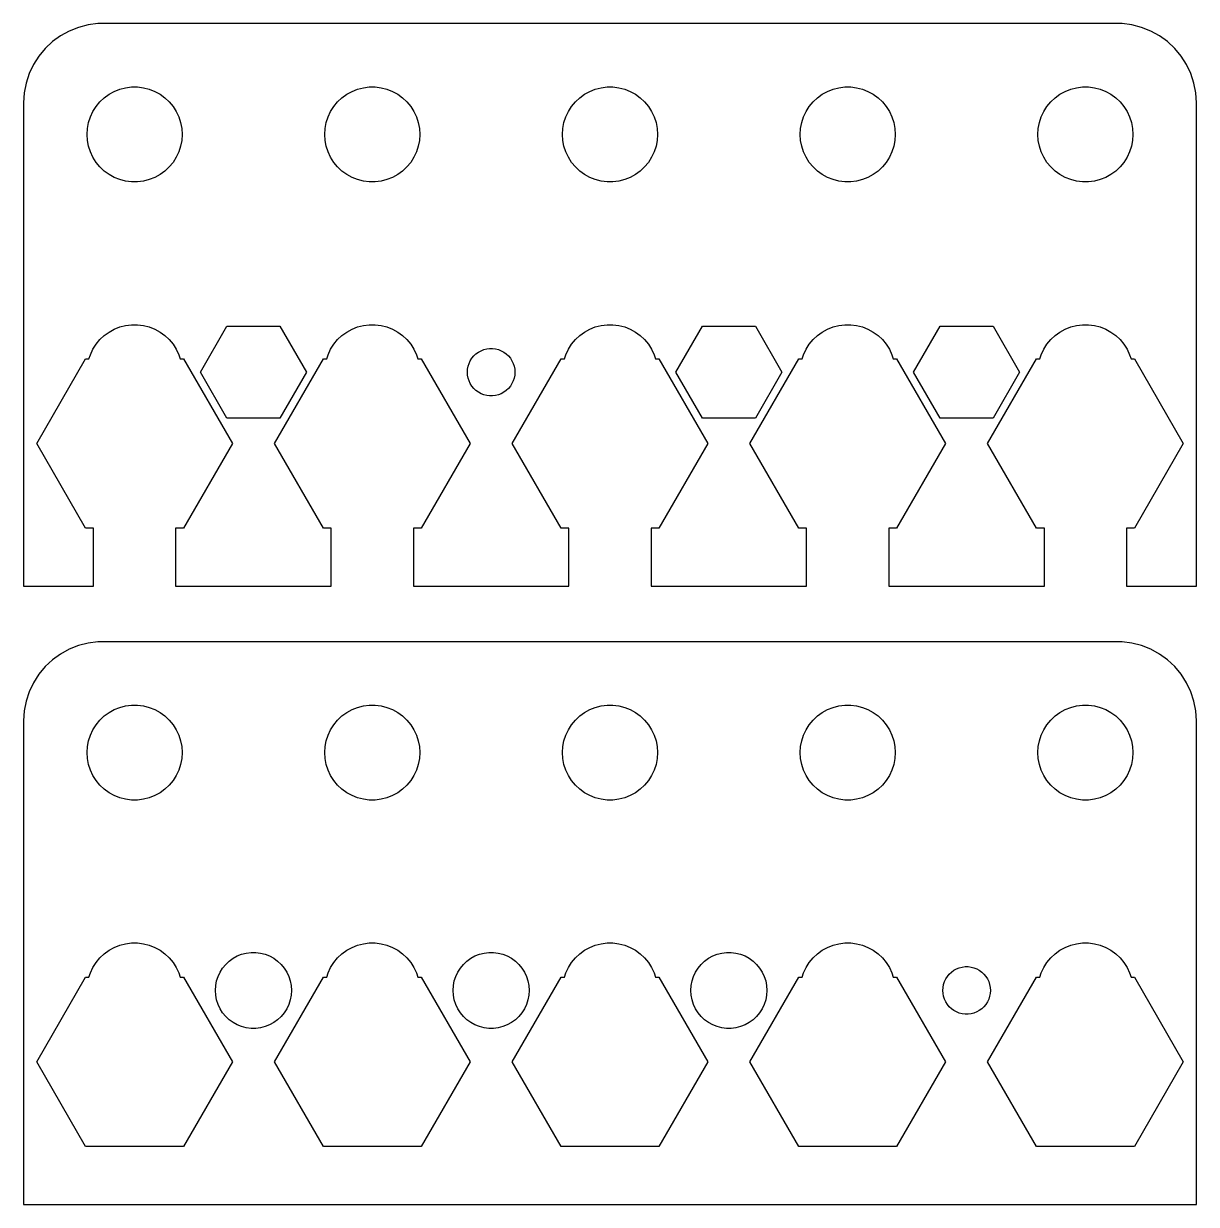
# Model space of a CAD drawing. Header units: metres. Extents: x -37 to 37, y 0 to 152.
# Drawn here: x -37 to 37, y 0 to 74.5 of the extents above; entities that cross this region are included whole.
import ezdxf

# ---------------------------------------------------------------- set-up
doc = ezdxf.new("R2010")
doc.units = ezdxf.units.M

msp = doc.modelspace()

# ---------------------------------------------------------------- linework, layer by layer
for p, q in [((-34.1289, 74.0241), (-34.6791, 73.7216)), ((-33.5451, 74.2553), (-34.1289, 74.0241)), ((-32.9369, 74.4114), (-33.5451, 74.2553)), ((-32.3139, 74.4901), (-32.9369, 74.4114)), ((32.3139, 74.4901), (-32.3139, 74.4901)), ((32.9369, 74.4114), (32.3139, 74.4901)), ((33.5451, 74.2553), (32.9369, 74.4114)), ((34.1289, 74.0241), (33.5451, 74.2553)), ((34.6791, 73.7216), (34.1289, 74.0241)), ((-35.1871, 73.3526), (-35.6448, 72.9227)), ((-34.6791, 73.7216), (-35.1871, 73.3526)), ((35.1871, 73.3526), (34.6791, 73.7216)), ((35.6448, 72.9227), (35.1871, 73.3526)), ((-36.0451, 72.4389), (-36.3815, 71.9088)), ((-35.6448, 72.9227), (-36.0451, 72.4389)), ((36.0451, 72.4389), (35.6448, 72.9227)), ((36.3815, 71.9088), (36.0451, 72.4389)), ((-36.3815, 71.9088), (-36.6489, 71.3406)), ((36.6489, 71.3406), (36.3815, 71.9088)), ((-36.6489, 71.3406), (-36.8429, 70.7434)), ((36.8429, 70.7434), (36.6489, 71.3406)), ((-36.9606, 70.1267), (-37, 69.5)), ((-36.8429, 70.7434), (-36.9606, 70.1267)), ((-31.9123, 69.8115), (-31.6075, 70.033)), ((-31.6075, 70.033), (-31.2773, 70.2145)), ((-31.2773, 70.2145), (-30.927, 70.3532)), ((-30.927, 70.3532), (-30.5621, 70.4469)), ((-30.5621, 70.4469), (-30.1884, 70.4941)), ((-30.1884, 70.4941), (-29.8116, 70.4941)), ((-29.8116, 70.4941), (-29.4379, 70.4469)), ((-29.4379, 70.4469), (-29.0729, 70.3532)), ((-29.0729, 70.3532), (-28.7227, 70.2145)), ((-28.7227, 70.2145), (-28.3925, 70.033)), ((-28.3925, 70.033), (-28.0877, 69.8115)), ((-16.9123, 69.8115), (-16.6075, 70.033)), ((-16.6075, 70.033), (-16.2773, 70.2145)), ((-16.2773, 70.2145), (-15.927, 70.3532)), ((-15.927, 70.3532), (-15.5621, 70.4469)), ((-15.5621, 70.4469), (-15.1884, 70.4941)), ((-15.1884, 70.4941), (-14.8116, 70.4941)), ((-14.8116, 70.4941), (-14.4379, 70.4469)), ((-14.4379, 70.4469), (-14.0729, 70.3532)), ((-14.0729, 70.3532), (-13.7227, 70.2145)), ((-13.7227, 70.2145), (-13.3925, 70.033)), ((-13.3925, 70.033), (-13.0877, 69.8115)), ((-1.91226, 69.8115), (-1.60747, 70.033)), ((-1.60747, 70.033), (-1.27733, 70.2145)), ((-1.27733, 70.2145), (-0.92705, 70.3532)), ((-0.92705, 70.3532), (-0.56213, 70.4469)), ((-0.56213, 70.4469), (-0.18837, 70.4941)), ((-0.18837, 70.4941), (0.18837, 70.4941)), ((0.18837, 70.4941), (0.56213, 70.4469)), ((0.56213, 70.4469), (0.92705, 70.3532)), ((0.92705, 70.3532), (1.27733, 70.2145)), ((1.27733, 70.2145), (1.60747, 70.033)), ((1.60747, 70.033), (1.91226, 69.8115)), ((13.0877, 69.8115), (13.3925, 70.033)), ((13.3925, 70.033), (13.7227, 70.2145)), ((13.7227, 70.2145), (14.0729, 70.3532)), ((14.0729, 70.3532), (14.4379, 70.4469)), ((14.4379, 70.4469), (14.8116, 70.4941)), ((14.8116, 70.4941), (15.1884, 70.4941)), ((15.1884, 70.4941), (15.5621, 70.4469)), ((15.5621, 70.4469), (15.927, 70.3532)), ((15.927, 70.3532), (16.2773, 70.2145)), ((16.2773, 70.2145), (16.6075, 70.033)), ((16.6075, 70.033), (16.9123, 69.8115)), ((28.0877, 69.8115), (28.3925, 70.033)), ((28.3925, 70.033), (28.7227, 70.2145)), ((28.7227, 70.2145), (29.0729, 70.3532)), ((29.0729, 70.3532), (29.4379, 70.4469)), ((29.4379, 70.4469), (29.8116, 70.4941)), ((29.8116, 70.4941), (30.1884, 70.4941)), ((30.1884, 70.4941), (30.5621, 70.4469)), ((30.5621, 70.4469), (30.927, 70.3532)), ((30.927, 70.3532), (31.2773, 70.2145)), ((31.2773, 70.2145), (31.6075, 70.033)), ((31.6075, 70.033), (31.9123, 69.8115)), ((36.9606, 70.1267), (36.8429, 70.7434)), ((37, 69.5), (36.9606, 70.1267)), ((-37, 69.5), (-37, 39)), ((-32.427, 69.2634), (-32.1869, 69.5536)), ((-32.1869, 69.5536), (-31.9123, 69.8115)), ((-28.0877, 69.8115), (-27.8131, 69.5536)), ((-27.8131, 69.5536), (-27.5729, 69.2634)), ((-17.427, 69.2634), (-17.1869, 69.5536)), ((-17.1869, 69.5536), (-16.9123, 69.8115)), ((-13.0877, 69.8115), (-12.8131, 69.5536)), ((-12.8131, 69.5536), (-12.5729, 69.2634)), ((-2.42705, 69.2634), (-2.1869, 69.5536)), ((-2.1869, 69.5536), (-1.91226, 69.8115)), ((1.91226, 69.8115), (2.1869, 69.5536)), ((2.1869, 69.5536), (2.42705, 69.2634)), ((12.5729, 69.2634), (12.8131, 69.5536)), ((12.8131, 69.5536), (13.0877, 69.8115)), ((16.9123, 69.8115), (17.1869, 69.5536)), ((17.1869, 69.5536), (17.427, 69.2634)), ((27.5729, 69.2634), (27.8131, 69.5536)), ((27.8131, 69.5536), (28.0877, 69.8115)), ((31.9123, 69.8115), (32.1869, 69.5536)), ((32.1869, 69.5536), (32.427, 69.2634)), ((37, 39), (37, 69.5)), ((-32.9057, 68.2461), (-32.7893, 68.6044)), ((-32.7893, 68.6044), (-32.6289, 68.9453)), ((-32.6289, 68.9453), (-32.427, 69.2634)), ((-27.5729, 69.2634), (-27.3711, 68.9453)), ((-27.3711, 68.9453), (-27.2107, 68.6044)), ((-27.2107, 68.6044), (-27.0942, 68.2461)), ((-17.9057, 68.2461), (-17.7893, 68.6044)), ((-17.7893, 68.6044), (-17.6289, 68.9453)), ((-17.6289, 68.9453), (-17.427, 69.2634)), ((-12.5729, 69.2634), (-12.3711, 68.9453)), ((-12.3711, 68.9453), (-12.2107, 68.6044)), ((-12.2107, 68.6044), (-12.0942, 68.2461)), ((-2.90575, 68.2461), (-2.78932, 68.6044)), ((-2.78932, 68.6044), (-2.62891, 68.9453)), ((-2.62891, 68.9453), (-2.42705, 69.2634)), ((2.42705, 69.2634), (2.62891, 68.9453)), ((2.62891, 68.9453), (2.78932, 68.6044)), ((2.78932, 68.6044), (2.90575, 68.2461)), ((12.0942, 68.2461), (12.2107, 68.6044)), ((12.2107, 68.6044), (12.3711, 68.9453)), ((12.3711, 68.9453), (12.5729, 69.2634)), ((17.427, 69.2634), (17.6289, 68.9453)), ((17.6289, 68.9453), (17.7893, 68.6044)), ((17.7893, 68.6044), (17.9057, 68.2461)), ((27.0942, 68.2461), (27.2107, 68.6044)), ((27.2107, 68.6044), (27.3711, 68.9453)), ((27.3711, 68.9453), (27.5729, 69.2634)), ((32.427, 69.2634), (32.6289, 68.9453)), ((32.6289, 68.9453), (32.7893, 68.6044)), ((32.7893, 68.6044), (32.9057, 68.2461)), ((-33, 67.5), (-32.9763, 67.876)), ((-32.9763, 67.876), (-32.9057, 68.2461)), ((-27.0942, 68.2461), (-27.0237, 67.876)), ((-27.0237, 67.876), (-27, 67.5)), ((-18, 67.5), (-17.9763, 67.876)), ((-17.9763, 67.876), (-17.9057, 68.2461)), ((-12.0942, 68.2461), (-12.0237, 67.876)), ((-12.0237, 67.876), (-12, 67.5)), ((-3, 67.5), (-2.97633, 67.876)), ((-2.97633, 67.876), (-2.90575, 68.2461)), ((2.90575, 68.2461), (2.97633, 67.876)), ((2.97633, 67.876), (3, 67.5)), ((12, 67.5), (12.0237, 67.876)), ((12.0237, 67.876), (12.0942, 68.2461)), ((17.9057, 68.2461), (17.9763, 67.876)), ((17.9763, 67.876), (18, 67.5)), ((27, 67.5), (27.0237, 67.876)), ((27.0237, 67.876), (27.0942, 68.2461)), ((32.9057, 68.2461), (32.9763, 67.876)), ((32.9763, 67.876), (33, 67.5)), ((-32.9763, 67.124), (-33, 67.5)), ((-32.9057, 66.7539), (-32.9763, 67.124)), ((-27.0237, 67.124), (-27.0942, 66.7539)), ((-27, 67.5), (-27.0237, 67.124)), ((-17.9763, 67.124), (-18, 67.5)), ((-17.9057, 66.7539), (-17.9763, 67.124)), ((-12.0237, 67.124), (-12.0942, 66.7539)), ((-12, 67.5), (-12.0237, 67.124)), ((-2.97633, 67.124), (-3, 67.5)), ((-2.90575, 66.7539), (-2.97633, 67.124)), ((2.97633, 67.124), (2.90575, 66.7539)), ((3, 67.5), (2.97633, 67.124)), ((12.0237, 67.124), (12, 67.5)), ((12.0942, 66.7539), (12.0237, 67.124)), ((17.9763, 67.124), (17.9057, 66.7539)), ((18, 67.5), (17.9763, 67.124)), ((27.0237, 67.124), (27, 67.5)), ((27.0942, 66.7539), (27.0237, 67.124)), ((32.9763, 67.124), (32.9057, 66.7539)), ((33, 67.5), (32.9763, 67.124)), ((-32.7893, 66.3956), (-32.9057, 66.7539)), ((-32.6289, 66.0547), (-32.7893, 66.3956)), ((-27.2107, 66.3956), (-27.3711, 66.0547)), ((-27.0942, 66.7539), (-27.2107, 66.3956)), ((-17.7893, 66.3956), (-17.9057, 66.7539)), ((-17.6289, 66.0547), (-17.7893, 66.3956)), ((-12.2107, 66.3956), (-12.3711, 66.0547)), ((-12.0942, 66.7539), (-12.2107, 66.3956)), ((-2.78932, 66.3956), (-2.90575, 66.7539)), ((-2.62891, 66.0547), (-2.78932, 66.3956)), ((2.78932, 66.3956), (2.62891, 66.0547)), ((2.90575, 66.7539), (2.78932, 66.3956)), ((12.2107, 66.3956), (12.0942, 66.7539)), ((12.3711, 66.0547), (12.2107, 66.3956)), ((17.7893, 66.3956), (17.6289, 66.0547)), ((17.9057, 66.7539), (17.7893, 66.3956)), ((27.2107, 66.3956), (27.0942, 66.7539)), ((27.3711, 66.0547), (27.2107, 66.3956)), ((32.7893, 66.3956), (32.6289, 66.0547)), ((32.9057, 66.7539), (32.7893, 66.3956)), ((-32.427, 65.7366), (-32.6289, 66.0547)), ((-32.1869, 65.4464), (-32.427, 65.7366)), ((-27.5729, 65.7366), (-27.8131, 65.4464)), ((-27.3711, 66.0547), (-27.5729, 65.7366)), ((-17.427, 65.7366), (-17.6289, 66.0547)), ((-17.1869, 65.4464), (-17.427, 65.7366)), ((-12.5729, 65.7366), (-12.8131, 65.4464)), ((-12.3711, 66.0547), (-12.5729, 65.7366)), ((-2.42705, 65.7366), (-2.62891, 66.0547)), ((-2.1869, 65.4464), (-2.42705, 65.7366)), ((2.42705, 65.7366), (2.1869, 65.4464)), ((2.62891, 66.0547), (2.42705, 65.7366)), ((12.5729, 65.7366), (12.3711, 66.0547)), ((12.8131, 65.4464), (12.5729, 65.7366)), ((17.427, 65.7366), (17.1869, 65.4464)), ((17.6289, 66.0547), (17.427, 65.7366)), ((27.5729, 65.7366), (27.3711, 66.0547)), ((27.8131, 65.4464), (27.5729, 65.7366)), ((32.427, 65.7366), (32.1869, 65.4464)), ((32.6289, 66.0547), (32.427, 65.7366)), ((-31.9123, 65.1884), (-32.1869, 65.4464)), ((-31.6075, 64.967), (-31.9123, 65.1884)), ((-31.2773, 64.7855), (-31.6075, 64.967)), ((-28.3925, 64.967), (-28.7227, 64.7855)), ((-28.0877, 65.1884), (-28.3925, 64.967)), ((-27.8131, 65.4464), (-28.0877, 65.1884)), ((-16.9123, 65.1884), (-17.1869, 65.4464)), ((-16.6075, 64.967), (-16.9123, 65.1884)), ((-16.2773, 64.7855), (-16.6075, 64.967)), ((-13.3925, 64.967), (-13.7227, 64.7855)), ((-13.0877, 65.1884), (-13.3925, 64.967)), ((-12.8131, 65.4464), (-13.0877, 65.1884)), ((-1.91226, 65.1884), (-2.1869, 65.4464)), ((-1.60747, 64.967), (-1.91226, 65.1884)), ((-1.27733, 64.7855), (-1.60747, 64.967)), ((1.60747, 64.967), (1.27733, 64.7855)), ((1.91226, 65.1884), (1.60747, 64.967)), ((2.1869, 65.4464), (1.91226, 65.1884)), ((13.0877, 65.1884), (12.8131, 65.4464)), ((13.3925, 64.967), (13.0877, 65.1884)), ((13.7227, 64.7855), (13.3925, 64.967)), ((16.6075, 64.967), (16.2773, 64.7855)), ((16.9123, 65.1884), (16.6075, 64.967)), ((17.1869, 65.4464), (16.9123, 65.1884)), ((28.0877, 65.1884), (27.8131, 65.4464)), ((28.3925, 64.967), (28.0877, 65.1884)), ((28.7227, 64.7855), (28.3925, 64.967)), ((31.6075, 64.967), (31.2773, 64.7855)), ((31.9123, 65.1884), (31.6075, 64.967)), ((32.1869, 65.4464), (31.9123, 65.1884)), ((-30.927, 64.6468), (-31.2773, 64.7855)), ((-30.5621, 64.5531), (-30.927, 64.6468)), ((-30.1884, 64.5059), (-30.5621, 64.5531)), ((-29.8116, 64.5059), (-30.1884, 64.5059)), ((-29.4379, 64.5531), (-29.8116, 64.5059)), ((-29.0729, 64.6468), (-29.4379, 64.5531)), ((-28.7227, 64.7855), (-29.0729, 64.6468)), ((-15.927, 64.6468), (-16.2773, 64.7855)), ((-15.5621, 64.5531), (-15.927, 64.6468)), ((-15.1884, 64.5059), (-15.5621, 64.5531)), ((-14.8116, 64.5059), (-15.1884, 64.5059)), ((-14.4379, 64.5531), (-14.8116, 64.5059)), ((-14.0729, 64.6468), (-14.4379, 64.5531)), ((-13.7227, 64.7855), (-14.0729, 64.6468)), ((-0.92705, 64.6468), (-1.27733, 64.7855)), ((-0.56213, 64.5531), (-0.92705, 64.6468)), ((-0.18837, 64.5059), (-0.56213, 64.5531)), ((0.18837, 64.5059), (-0.18837, 64.5059)), ((0.56213, 64.5531), (0.18837, 64.5059)), ((0.92705, 64.6468), (0.56213, 64.5531)), ((1.27733, 64.7855), (0.92705, 64.6468)), ((14.0729, 64.6468), (13.7227, 64.7855)), ((14.4379, 64.5531), (14.0729, 64.6468)), ((14.8116, 64.5059), (14.4379, 64.5531)), ((15.1884, 64.5059), (14.8116, 64.5059)), ((15.5621, 64.5531), (15.1884, 64.5059)), ((15.927, 64.6468), (15.5621, 64.5531)), ((16.2773, 64.7855), (15.927, 64.6468)), ((29.0729, 64.6468), (28.7227, 64.7855)), ((29.4379, 64.5531), (29.0729, 64.6468)), ((29.8116, 64.5059), (29.4379, 64.5531)), ((30.1884, 64.5059), (29.8116, 64.5059)), ((30.5621, 64.5531), (30.1884, 64.5059)), ((30.927, 64.6468), (30.5621, 64.5531)), ((31.2773, 64.7855), (30.927, 64.6468)), ((-31.6075, 55.033), (-31.2773, 55.2145)), ((-31.2773, 55.2145), (-30.927, 55.3532)), ((-30.927, 55.3532), (-30.5621, 55.4469)), ((-30.5621, 55.4469), (-30.1884, 55.4941)), ((-30.1884, 55.4941), (-29.8116, 55.4941)), ((-29.8116, 55.4941), (-29.4379, 55.4469)), ((-29.4379, 55.4469), (-29.0729, 55.3532)), ((-29.0729, 55.3532), (-28.7227, 55.2145)), ((-28.7227, 55.2145), (-28.3925, 55.033)), ((-25.8466, 52.5), (-24.1733, 55.3982)), ((-24.1733, 55.3982), (-20.8267, 55.3982)), ((-20.8267, 55.3982), (-19.1534, 52.5)), ((-16.6075, 55.033), (-16.2773, 55.2145)), ((-16.2773, 55.2145), (-15.927, 55.3532)), ((-15.927, 55.3532), (-15.5621, 55.4469)), ((-15.5621, 55.4469), (-15.1884, 55.4941)), ((-15.1884, 55.4941), (-14.8116, 55.4941)), ((-14.8116, 55.4941), (-14.4379, 55.4469)), ((-14.4379, 55.4469), (-14.0729, 55.3532)), ((-14.0729, 55.3532), (-13.7227, 55.2145)), ((-13.7227, 55.2145), (-13.3925, 55.033)), ((-1.60747, 55.033), (-1.27733, 55.2145)), ((-1.27733, 55.2145), (-0.92705, 55.3532)), ((-0.92705, 55.3532), (-0.56213, 55.4469)), ((-0.56213, 55.4469), (-0.18837, 55.4941)), ((-0.18837, 55.4941), (0.18837, 55.4941)), ((0.18837, 55.4941), (0.56213, 55.4469)), ((0.56213, 55.4469), (0.92705, 55.3532)), ((0.92705, 55.3532), (1.27733, 55.2145)), ((1.27733, 55.2145), (1.60747, 55.033)), ((4.15341, 52.5), (5.82671, 55.3982)), ((5.82671, 55.3982), (9.17329, 55.3982)), ((9.17329, 55.3982), (10.8466, 52.5)), ((13.3925, 55.033), (13.7227, 55.2145)), ((13.7227, 55.2145), (14.0729, 55.3532)), ((14.0729, 55.3532), (14.4379, 55.4469)), ((14.4379, 55.4469), (14.8116, 55.4941)), ((14.8116, 55.4941), (15.1884, 55.4941)), ((15.1884, 55.4941), (15.5621, 55.4469)), ((15.5621, 55.4469), (15.927, 55.3532)), ((15.927, 55.3532), (16.2773, 55.2145)), ((16.2773, 55.2145), (16.6075, 55.033)), ((19.1534, 52.5), (20.8267, 55.3982)), ((20.8267, 55.3982), (24.1733, 55.3982)), ((24.1733, 55.3982), (25.8466, 52.5)), ((28.3925, 55.033), (28.7227, 55.2145)), ((28.7227, 55.2145), (29.0729, 55.3532)), ((29.0729, 55.3532), (29.4379, 55.4469)), ((29.4379, 55.4469), (29.8116, 55.4941)), ((29.8116, 55.4941), (30.1884, 55.4941)), ((30.1884, 55.4941), (30.5621, 55.4469)), ((30.5621, 55.4469), (30.927, 55.3532)), ((30.927, 55.3532), (31.2773, 55.2145)), ((31.2773, 55.2145), (31.6075, 55.033)), ((-32.427, 54.2634), (-32.1869, 54.5536)), ((-32.1869, 54.5536), (-31.9123, 54.8115)), ((-31.9123, 54.8115), (-31.6075, 55.033)), ((-28.3925, 55.033), (-28.0877, 54.8115)), ((-28.0877, 54.8115), (-27.8131, 54.5536)), ((-27.8131, 54.5536), (-27.5729, 54.2634)), ((-17.427, 54.2634), (-17.1869, 54.5536)), ((-17.1869, 54.5536), (-16.9123, 54.8115)), ((-16.9123, 54.8115), (-16.6075, 55.033)), ((-13.3925, 55.033), (-13.0877, 54.8115)), ((-13.0877, 54.8115), (-12.8131, 54.5536)), ((-12.8131, 54.5536), (-12.5729, 54.2634)), ((-2.42705, 54.2634), (-2.1869, 54.5536)), ((-2.1869, 54.5536), (-1.91226, 54.8115)), ((-1.91226, 54.8115), (-1.60747, 55.033)), ((1.60747, 55.033), (1.91226, 54.8115)), ((1.91226, 54.8115), (2.1869, 54.5536)), ((2.1869, 54.5536), (2.42705, 54.2634)), ((12.5729, 54.2634), (12.8131, 54.5536)), ((12.8131, 54.5536), (13.0877, 54.8115)), ((13.0877, 54.8115), (13.3925, 55.033)), ((16.6075, 55.033), (16.9123, 54.8115)), ((16.9123, 54.8115), (17.1869, 54.5536)), ((17.1869, 54.5536), (17.427, 54.2634)), ((27.5729, 54.2634), (27.8131, 54.5536)), ((27.8131, 54.5536), (28.0877, 54.8115)), ((28.0877, 54.8115), (28.3925, 55.033)), ((31.6075, 55.033), (31.9123, 54.8115)), ((31.9123, 54.8115), (32.1869, 54.5536)), ((32.1869, 54.5536), (32.427, 54.2634)), ((-32.7893, 53.6044), (-32.6289, 53.9453)), ((-32.6289, 53.9453), (-32.427, 54.2634)), ((-27.5729, 54.2634), (-27.3711, 53.9453)), ((-27.3711, 53.9453), (-27.2107, 53.6044)), ((-17.7893, 53.6044), (-17.6289, 53.9453)), ((-17.6289, 53.9453), (-17.427, 54.2634)), ((-12.5729, 54.2634), (-12.3711, 53.9453)), ((-12.3711, 53.9453), (-12.2107, 53.6044)), ((-8.59344, 53.5268), (-8.45613, 53.6558)), ((-8.45613, 53.6558), (-8.30373, 53.7665)), ((-8.30373, 53.7665), (-8.13866, 53.8572)), ((-8.13866, 53.8572), (-7.96352, 53.9266)), ((-7.96352, 53.9266), (-7.78107, 53.9734)), ((-7.78107, 53.9734), (-7.59418, 53.997)), ((-7.59418, 53.997), (-7.40581, 53.997)), ((-7.40581, 53.997), (-7.21892, 53.9734)), ((-7.21892, 53.9734), (-7.03647, 53.9266)), ((-7.03647, 53.9266), (-6.86133, 53.8572)), ((-6.86133, 53.8572), (-6.69626, 53.7665)), ((-6.69626, 53.7665), (-6.54385, 53.6558)), ((-6.54385, 53.6558), (-6.40654, 53.5268)), ((-2.78932, 53.6044), (-2.62891, 53.9453)), ((-2.62891, 53.9453), (-2.42705, 54.2634)), ((2.42705, 54.2634), (2.62891, 53.9453)), ((2.62891, 53.9453), (2.78932, 53.6044)), ((12.2107, 53.6044), (12.3711, 53.9453)), ((12.3711, 53.9453), (12.5729, 54.2634)), ((17.427, 54.2634), (17.6289, 53.9453)), ((17.6289, 53.9453), (17.7893, 53.6044)), ((27.2107, 53.6044), (27.3711, 53.9453)), ((27.3711, 53.9453), (27.5729, 54.2634)), ((32.427, 54.2634), (32.6289, 53.9453)), ((32.6289, 53.9453), (32.7893, 53.6044)), ((-36.17, 48), (-33.085, 53.3434)), ((-33.085, 53.3434), (-32.8741, 53.3434)), ((-32.8741, 53.3434), (-32.7893, 53.6044)), ((-27.2107, 53.6044), (-27.1259, 53.3434)), ((-27.1259, 53.3434), (-26.915, 53.3434)), ((-26.915, 53.3434), (-23.83, 48)), ((-21.17, 48), (-18.085, 53.3434)), ((-18.085, 53.3434), (-17.8741, 53.3434)), ((-17.8741, 53.3434), (-17.7893, 53.6044)), ((-12.2107, 53.6044), (-12.1259, 53.3434)), ((-12.1259, 53.3434), (-11.915, 53.3434)), ((-11.915, 53.3434), (-8.83, 48)), ((-8.95287, 52.873), (-8.89465, 53.0522)), ((-8.89465, 53.0522), (-8.81445, 53.2226)), ((-8.81445, 53.2226), (-8.71352, 53.3817)), ((-8.71352, 53.3817), (-8.59344, 53.5268)), ((-6.40654, 53.5268), (-6.28647, 53.3817)), ((-6.28647, 53.3817), (-6.18553, 53.2226)), ((-6.18553, 53.2226), (-6.10533, 53.0522)), ((-6.17, 48), (-3.08499, 53.3434)), ((-6.10533, 53.0522), (-6.04712, 52.873)), ((-3.08499, 53.3434), (-2.87413, 53.3434)), ((-2.87413, 53.3434), (-2.78932, 53.6044)), ((2.78932, 53.6044), (2.87413, 53.3434)), ((2.87413, 53.3434), (3.08499, 53.3434)), ((3.08499, 53.3434), (6.17, 48)), ((8.83, 48), (11.915, 53.3434)), ((11.915, 53.3434), (12.1259, 53.3434)), ((12.1259, 53.3434), (12.2107, 53.6044)), ((17.7893, 53.6044), (17.8741, 53.3434)), ((17.8741, 53.3434), (18.085, 53.3434)), ((18.085, 53.3434), (21.17, 48)), ((23.83, 48), (26.915, 53.3434)), ((26.915, 53.3434), (27.1259, 53.3434)), ((27.1259, 53.3434), (27.2107, 53.6044)), ((32.7893, 53.6044), (32.8741, 53.3434)), ((32.8741, 53.3434), (33.085, 53.3434)), ((33.085, 53.3434), (36.17, 48)), ((-24.1733, 49.6018), (-25.8466, 52.5)), ((-19.1534, 52.5), (-20.8267, 49.6018)), ((-9, 52.5), (-8.98816, 52.688)), ((-8.98816, 52.312), (-9, 52.5)), ((-8.98816, 52.688), (-8.95287, 52.873)), ((-8.95287, 52.127), (-8.98816, 52.312)), ((-6.04712, 52.873), (-6.01183, 52.688)), ((-6.01183, 52.312), (-6.04712, 52.127)), ((-6.01183, 52.688), (-6, 52.5)), ((-6, 52.5), (-6.01183, 52.312)), ((5.82671, 49.6018), (4.15341, 52.5)), ((10.8466, 52.5), (9.17329, 49.6018)), ((20.8267, 49.6018), (19.1534, 52.5)), ((25.8466, 52.5), (24.1733, 49.6018)), ((-8.89465, 51.9478), (-8.95287, 52.127)), ((-8.81445, 51.7774), (-8.89465, 51.9478)), ((-8.71352, 51.6183), (-8.81445, 51.7774)), ((-8.59344, 51.4732), (-8.71352, 51.6183)), ((-8.45613, 51.3442), (-8.59344, 51.4732)), ((-6.40654, 51.4732), (-6.54385, 51.3442)), ((-6.28647, 51.6183), (-6.40654, 51.4732)), ((-6.18553, 51.7774), (-6.28647, 51.6183)), ((-6.10533, 51.9478), (-6.18553, 51.7774)), ((-6.04712, 52.127), (-6.10533, 51.9478)), ((-8.30373, 51.2335), (-8.45613, 51.3442)), ((-8.13866, 51.1427), (-8.30373, 51.2335)), ((-7.96352, 51.0734), (-8.13866, 51.1427)), ((-7.78107, 51.0266), (-7.96352, 51.0734)), ((-7.59418, 51.0029), (-7.78107, 51.0266)), ((-7.40581, 51.0029), (-7.59418, 51.0029)), ((-7.21892, 51.0266), (-7.40581, 51.0029)), ((-7.03647, 51.0734), (-7.21892, 51.0266)), ((-6.86133, 51.1427), (-7.03647, 51.0734)), ((-6.69626, 51.2335), (-6.86133, 51.1427)), ((-6.54385, 51.3442), (-6.69626, 51.2335)), ((-20.8267, 49.6018), (-24.1733, 49.6018)), ((9.17329, 49.6018), (5.82671, 49.6018)), ((24.1733, 49.6018), (20.8267, 49.6018)), ((-33.085, 42.6566), (-36.17, 48)), ((-23.83, 48), (-26.915, 42.6566)), ((-18.085, 42.6566), (-21.17, 48)), ((-8.83, 48), (-11.915, 42.6566)), ((-3.08499, 42.6566), (-6.17, 48)), ((6.17, 48), (3.08499, 42.6566)), ((11.915, 42.6566), (8.83, 48)), ((21.17, 48), (18.085, 42.6566)), ((26.915, 42.6566), (23.83, 48)), ((36.17, 48), (33.085, 42.6566)), ((-32.5942, 42.6566), (-33.085, 42.6566)), ((-32.5942, 39), (-32.5942, 42.6566)), ((-26.915, 42.6566), (-27.4058, 42.6566)), ((-27.4058, 42.6566), (-27.4058, 39)), ((-17.5942, 42.6566), (-18.085, 42.6566)), ((-17.5942, 39), (-17.5942, 42.6566)), ((-11.915, 42.6566), (-12.4058, 42.6566)), ((-12.4058, 42.6566), (-12.4058, 39)), ((-2.59418, 42.6566), (-3.08499, 42.6566)), ((-2.59418, 39), (-2.59418, 42.6566)), ((3.08499, 42.6566), (2.59418, 42.6566)), ((2.59418, 42.6566), (2.59418, 39)), ((12.4058, 42.6566), (11.915, 42.6566)), ((12.4058, 39), (12.4058, 42.6566)), ((18.085, 42.6566), (17.5942, 42.6566)), ((17.5942, 42.6566), (17.5942, 39)), ((27.4058, 42.6566), (26.915, 42.6566)), ((27.4058, 39), (27.4058, 42.6566)), ((33.085, 42.6566), (32.5942, 42.6566)), ((32.5942, 42.6566), (32.5942, 39)), ((-37, 39), (-32.5942, 39)), ((-27.4058, 39), (-17.5942, 39)), ((-12.4058, 39), (-2.59418, 39)), ((2.59418, 39), (12.4058, 39)), ((17.5942, 39), (27.4058, 39)), ((32.5942, 39), (37, 39)), ((-34.1289, 35.0241), (-34.6791, 34.7216)), ((-33.5451, 35.2553), (-34.1289, 35.0241)), ((-32.9369, 35.4114), (-33.5451, 35.2553)), ((-32.3139, 35.4901), (-32.9369, 35.4114)), ((32.3139, 35.4901), (-32.3139, 35.4901)), ((32.9369, 35.4114), (32.3139, 35.4901)), ((33.5451, 35.2553), (32.9369, 35.4114)), ((34.1289, 35.0241), (33.5451, 35.2553)), ((34.6791, 34.7216), (34.1289, 35.0241)), ((-35.1871, 34.3526), (-35.6448, 33.9227)), ((-34.6791, 34.7216), (-35.1871, 34.3526)), ((35.1871, 34.3526), (34.6791, 34.7216)), ((35.6448, 33.9227), (35.1871, 34.3526)), ((-35.6448, 33.9227), (-36.0451, 33.4389)), ((36.0451, 33.4389), (35.6448, 33.9227)), ((-36.3815, 32.9088), (-36.6489, 32.3406)), ((-36.0451, 33.4389), (-36.3815, 32.9088)), ((36.3815, 32.9088), (36.0451, 33.4389)), ((36.6489, 32.3406), (36.3815, 32.9088)), ((-36.6489, 32.3406), (-36.8429, 31.7434)), ((36.8429, 31.7434), (36.6489, 32.3406)), ((-36.8429, 31.7434), (-36.9606, 31.1267)), ((-31.2773, 31.2145), (-30.927, 31.3532)), ((-30.927, 31.3532), (-30.5621, 31.4469)), ((-30.5621, 31.4469), (-30.1884, 31.4941)), ((-30.1884, 31.4941), (-29.8116, 31.4941)), ((-29.8116, 31.4941), (-29.4379, 31.4469)), ((-29.4379, 31.4469), (-29.0729, 31.3532)), ((-29.0729, 31.3532), (-28.7227, 31.2145)), ((-16.2773, 31.2145), (-15.927, 31.3532)), ((-15.927, 31.3532), (-15.5621, 31.4469)), ((-15.5621, 31.4469), (-15.1884, 31.4941)), ((-15.1884, 31.4941), (-14.8116, 31.4941)), ((-14.8116, 31.4941), (-14.4379, 31.4469)), ((-14.4379, 31.4469), (-14.0729, 31.3532)), ((-14.0729, 31.3532), (-13.7227, 31.2145)), ((-1.27733, 31.2145), (-0.92705, 31.3532)), ((-0.92705, 31.3532), (-0.56213, 31.4469)), ((-0.56213, 31.4469), (-0.18837, 31.4941)), ((-0.18837, 31.4941), (0.18837, 31.4941)), ((0.18837, 31.4941), (0.56213, 31.4469)), ((0.56213, 31.4469), (0.92705, 31.3532)), ((0.92705, 31.3532), (1.27733, 31.2145)), ((13.7227, 31.2145), (14.0729, 31.3532)), ((14.0729, 31.3532), (14.4379, 31.4469)), ((14.4379, 31.4469), (14.8116, 31.4941)), ((14.8116, 31.4941), (15.1884, 31.4941)), ((15.1884, 31.4941), (15.5621, 31.4469)), ((15.5621, 31.4469), (15.927, 31.3532)), ((15.927, 31.3532), (16.2773, 31.2145)), ((28.7227, 31.2145), (29.0729, 31.3532)), ((29.0729, 31.3532), (29.4379, 31.4469)), ((29.4379, 31.4469), (29.8116, 31.4941)), ((29.8116, 31.4941), (30.1884, 31.4941)), ((30.1884, 31.4941), (30.5621, 31.4469)), ((30.5621, 31.4469), (30.927, 31.3532)), ((30.927, 31.3532), (31.2773, 31.2145)), ((36.9606, 31.1267), (36.8429, 31.7434)), ((-36.9606, 31.1267), (-37, 30.5)), ((-32.427, 30.2634), (-32.1869, 30.5536)), ((-32.1869, 30.5536), (-31.9123, 30.8115)), ((-31.9123, 30.8115), (-31.6075, 31.033)), ((-31.6075, 31.033), (-31.2773, 31.2145)), ((-28.7227, 31.2145), (-28.3925, 31.033)), ((-28.3925, 31.033), (-28.0877, 30.8115)), ((-28.0877, 30.8115), (-27.8131, 30.5536)), ((-27.8131, 30.5536), (-27.5729, 30.2634)), ((-17.427, 30.2634), (-17.1869, 30.5536)), ((-17.1869, 30.5536), (-16.9123, 30.8115)), ((-16.9123, 30.8115), (-16.6075, 31.033)), ((-16.6075, 31.033), (-16.2773, 31.2145)), ((-13.7227, 31.2145), (-13.3925, 31.033)), ((-13.3925, 31.033), (-13.0877, 30.8115)), ((-13.0877, 30.8115), (-12.8131, 30.5536)), ((-12.8131, 30.5536), (-12.5729, 30.2634)), ((-2.42705, 30.2634), (-2.1869, 30.5536)), ((-2.1869, 30.5536), (-1.91226, 30.8115)), ((-1.91226, 30.8115), (-1.60747, 31.033)), ((-1.60747, 31.033), (-1.27733, 31.2145)), ((1.27733, 31.2145), (1.60747, 31.033)), ((1.60747, 31.033), (1.91226, 30.8115)), ((1.91226, 30.8115), (2.1869, 30.5536)), ((2.1869, 30.5536), (2.42705, 30.2634)), ((12.5729, 30.2634), (12.8131, 30.5536)), ((12.8131, 30.5536), (13.0877, 30.8115)), ((13.0877, 30.8115), (13.3925, 31.033)), ((13.3925, 31.033), (13.7227, 31.2145)), ((16.2773, 31.2145), (16.6075, 31.033)), ((16.6075, 31.033), (16.9123, 30.8115)), ((16.9123, 30.8115), (17.1869, 30.5536)), ((17.1869, 30.5536), (17.427, 30.2634)), ((27.5729, 30.2634), (27.8131, 30.5536)), ((27.8131, 30.5536), (28.0877, 30.8115)), ((28.0877, 30.8115), (28.3925, 31.033)), ((28.3925, 31.033), (28.7227, 31.2145)), ((31.2773, 31.2145), (31.6075, 31.033)), ((31.6075, 31.033), (31.9123, 30.8115)), ((31.9123, 30.8115), (32.1869, 30.5536)), ((32.1869, 30.5536), (32.427, 30.2634)), ((37, 30.5), (36.9606, 31.1267)), ((-37, 30.5), (-37, 0)), ((-32.7893, 29.6044), (-32.6289, 29.9453)), ((-32.6289, 29.9453), (-32.427, 30.2634)), ((-27.5729, 30.2634), (-27.3711, 29.9453)), ((-27.3711, 29.9453), (-27.2107, 29.6044)), ((-17.7893, 29.6044), (-17.6289, 29.9453)), ((-17.6289, 29.9453), (-17.427, 30.2634)), ((-12.5729, 30.2634), (-12.3711, 29.9453)), ((-12.3711, 29.9453), (-12.2107, 29.6044)), ((-2.78932, 29.6044), (-2.62891, 29.9453)), ((-2.62891, 29.9453), (-2.42705, 30.2634)), ((2.42705, 30.2634), (2.62891, 29.9453)), ((2.62891, 29.9453), (2.78932, 29.6044)), ((12.2107, 29.6044), (12.3711, 29.9453)), ((12.3711, 29.9453), (12.5729, 30.2634)), ((17.427, 30.2634), (17.6289, 29.9453)), ((17.6289, 29.9453), (17.7893, 29.6044)), ((27.2107, 29.6044), (27.3711, 29.9453)), ((27.3711, 29.9453), (27.5729, 30.2634)), ((32.427, 30.2634), (32.6289, 29.9453)), ((32.6289, 29.9453), (32.7893, 29.6044)), ((37, 0), (37, 30.5)), ((-32.9763, 28.876), (-32.9057, 29.2461)), ((-32.9057, 29.2461), (-32.7893, 29.6044)), ((-27.2107, 29.6044), (-27.0942, 29.2461)), ((-27.0942, 29.2461), (-27.0237, 28.876)), ((-17.9763, 28.876), (-17.9057, 29.2461)), ((-17.9057, 29.2461), (-17.7893, 29.6044)), ((-12.2107, 29.6044), (-12.0942, 29.2461)), ((-12.0942, 29.2461), (-12.0237, 28.876)), ((-2.97633, 28.876), (-2.90575, 29.2461)), ((-2.90575, 29.2461), (-2.78932, 29.6044)), ((2.78932, 29.6044), (2.90575, 29.2461)), ((2.90575, 29.2461), (2.97633, 28.876)), ((12.0237, 28.876), (12.0942, 29.2461)), ((12.0942, 29.2461), (12.2107, 29.6044)), ((17.7893, 29.6044), (17.9057, 29.2461)), ((17.9057, 29.2461), (17.9763, 28.876)), ((27.0237, 28.876), (27.0942, 29.2461)), ((27.0942, 29.2461), (27.2107, 29.6044)), ((32.7893, 29.6044), (32.9057, 29.2461)), ((32.9057, 29.2461), (32.9763, 28.876)), ((-33, 28.5), (-32.9763, 28.876)), ((-32.9763, 28.124), (-33, 28.5)), ((-27.0237, 28.876), (-27, 28.5)), ((-27, 28.5), (-27.0237, 28.124)), ((-18, 28.5), (-17.9763, 28.876)), ((-17.9763, 28.124), (-18, 28.5)), ((-12.0237, 28.876), (-12, 28.5)), ((-12, 28.5), (-12.0237, 28.124)), ((-3, 28.5), (-2.97633, 28.876)), ((-2.97633, 28.124), (-3, 28.5)), ((2.97633, 28.876), (3, 28.5)), ((3, 28.5), (2.97633, 28.124)), ((12, 28.5), (12.0237, 28.876)), ((12.0237, 28.124), (12, 28.5)), ((17.9763, 28.876), (18, 28.5)), ((18, 28.5), (17.9763, 28.124)), ((27, 28.5), (27.0237, 28.876)), ((27.0237, 28.124), (27, 28.5)), ((32.9763, 28.876), (33, 28.5)), ((33, 28.5), (32.9763, 28.124)), ((-32.9057, 27.7539), (-32.9763, 28.124)), ((-32.7893, 27.3956), (-32.9057, 27.7539)), ((-27.0942, 27.7539), (-27.2107, 27.3956)), ((-27.0237, 28.124), (-27.0942, 27.7539)), ((-17.9057, 27.7539), (-17.9763, 28.124)), ((-17.7893, 27.3956), (-17.9057, 27.7539)), ((-12.0942, 27.7539), (-12.2107, 27.3956)), ((-12.0237, 28.124), (-12.0942, 27.7539)), ((-2.90575, 27.7539), (-2.97633, 28.124)), ((-2.78932, 27.3956), (-2.90575, 27.7539)), ((2.90575, 27.7539), (2.78932, 27.3956)), ((2.97633, 28.124), (2.90575, 27.7539)), ((12.0942, 27.7539), (12.0237, 28.124)), ((12.2107, 27.3956), (12.0942, 27.7539)), ((17.9057, 27.7539), (17.7893, 27.3956)), ((17.9763, 28.124), (17.9057, 27.7539)), ((27.0942, 27.7539), (27.0237, 28.124)), ((27.2107, 27.3956), (27.0942, 27.7539)), ((32.9057, 27.7539), (32.7893, 27.3956)), ((32.9763, 28.124), (32.9057, 27.7539)), ((-32.6289, 27.0547), (-32.7893, 27.3956)), ((-32.427, 26.7366), (-32.6289, 27.0547)), ((-27.3711, 27.0547), (-27.5729, 26.7366)), ((-27.2107, 27.3956), (-27.3711, 27.0547)), ((-17.6289, 27.0547), (-17.7893, 27.3956)), ((-17.427, 26.7366), (-17.6289, 27.0547)), ((-12.3711, 27.0547), (-12.5729, 26.7366)), ((-12.2107, 27.3956), (-12.3711, 27.0547)), ((-2.62891, 27.0547), (-2.78932, 27.3956)), ((-2.42705, 26.7366), (-2.62891, 27.0547)), ((2.62891, 27.0547), (2.42705, 26.7366)), ((2.78932, 27.3956), (2.62891, 27.0547)), ((12.3711, 27.0547), (12.2107, 27.3956)), ((12.5729, 26.7366), (12.3711, 27.0547)), ((17.6289, 27.0547), (17.427, 26.7366)), ((17.7893, 27.3956), (17.6289, 27.0547)), ((27.3711, 27.0547), (27.2107, 27.3956)), ((27.5729, 26.7366), (27.3711, 27.0547)), ((32.6289, 27.0547), (32.427, 26.7366)), ((32.7893, 27.3956), (32.6289, 27.0547)), ((-32.1869, 26.4464), (-32.427, 26.7366)), ((-31.9123, 26.1884), (-32.1869, 26.4464)), ((-31.6075, 25.967), (-31.9123, 26.1884)), ((-28.0877, 26.1884), (-28.3925, 25.967)), ((-27.8131, 26.4464), (-28.0877, 26.1884)), ((-27.5729, 26.7366), (-27.8131, 26.4464)), ((-17.1869, 26.4464), (-17.427, 26.7366)), ((-16.9123, 26.1884), (-17.1869, 26.4464)), ((-16.6075, 25.967), (-16.9123, 26.1884)), ((-13.0877, 26.1884), (-13.3925, 25.967)), ((-12.8131, 26.4464), (-13.0877, 26.1884)), ((-12.5729, 26.7366), (-12.8131, 26.4464)), ((-2.1869, 26.4464), (-2.42705, 26.7366)), ((-1.91226, 26.1884), (-2.1869, 26.4464)), ((-1.60747, 25.967), (-1.91226, 26.1884)), ((1.91226, 26.1884), (1.60747, 25.967)), ((2.1869, 26.4464), (1.91226, 26.1884)), ((2.42705, 26.7366), (2.1869, 26.4464)), ((12.8131, 26.4464), (12.5729, 26.7366)), ((13.0877, 26.1884), (12.8131, 26.4464)), ((13.3925, 25.967), (13.0877, 26.1884)), ((16.9123, 26.1884), (16.6075, 25.967)), ((17.1869, 26.4464), (16.9123, 26.1884)), ((17.427, 26.7366), (17.1869, 26.4464)), ((27.8131, 26.4464), (27.5729, 26.7366)), ((28.0877, 26.1884), (27.8131, 26.4464)), ((28.3925, 25.967), (28.0877, 26.1884)), ((31.9123, 26.1884), (31.6075, 25.967)), ((32.1869, 26.4464), (31.9123, 26.1884)), ((32.427, 26.7366), (32.1869, 26.4464)), ((-31.2773, 25.7855), (-31.6075, 25.967)), ((-30.927, 25.6468), (-31.2773, 25.7855)), ((-30.5621, 25.5531), (-30.927, 25.6468)), ((-30.1884, 25.5059), (-30.5621, 25.5531)), ((-29.8116, 25.5059), (-30.1884, 25.5059)), ((-29.4379, 25.5531), (-29.8116, 25.5059)), ((-29.0729, 25.6468), (-29.4379, 25.5531)), ((-28.7227, 25.7855), (-29.0729, 25.6468)), ((-28.3925, 25.967), (-28.7227, 25.7855)), ((-16.2773, 25.7855), (-16.6075, 25.967)), ((-15.927, 25.6468), (-16.2773, 25.7855)), ((-15.5621, 25.5531), (-15.927, 25.6468)), ((-15.1884, 25.5059), (-15.5621, 25.5531)), ((-14.8116, 25.5059), (-15.1884, 25.5059)), ((-14.4379, 25.5531), (-14.8116, 25.5059)), ((-14.0729, 25.6468), (-14.4379, 25.5531)), ((-13.7227, 25.7855), (-14.0729, 25.6468)), ((-13.3925, 25.967), (-13.7227, 25.7855)), ((-1.27733, 25.7855), (-1.60747, 25.967)), ((-0.92705, 25.6468), (-1.27733, 25.7855)), ((-0.56213, 25.5531), (-0.92705, 25.6468)), ((-0.18837, 25.5059), (-0.56213, 25.5531)), ((0.18837, 25.5059), (-0.18837, 25.5059)), ((0.56213, 25.5531), (0.18837, 25.5059)), ((0.92705, 25.6468), (0.56213, 25.5531)), ((1.27733, 25.7855), (0.92705, 25.6468)), ((1.60747, 25.967), (1.27733, 25.7855)), ((13.7227, 25.7855), (13.3925, 25.967)), ((14.0729, 25.6468), (13.7227, 25.7855)), ((14.4379, 25.5531), (14.0729, 25.6468)), ((14.8116, 25.5059), (14.4379, 25.5531)), ((15.1884, 25.5059), (14.8116, 25.5059)), ((15.5621, 25.5531), (15.1884, 25.5059)), ((15.927, 25.6468), (15.5621, 25.5531)), ((16.2773, 25.7855), (15.927, 25.6468)), ((16.6075, 25.967), (16.2773, 25.7855)), ((28.7227, 25.7855), (28.3925, 25.967)), ((29.0729, 25.6468), (28.7227, 25.7855)), ((29.4379, 25.5531), (29.0729, 25.6468)), ((29.8116, 25.5059), (29.4379, 25.5531)), ((30.1884, 25.5059), (29.8116, 25.5059)), ((30.5621, 25.5531), (30.1884, 25.5059)), ((30.927, 25.6468), (30.5621, 25.5531)), ((31.2773, 25.7855), (30.927, 25.6468)), ((31.6075, 25.967), (31.2773, 25.7855)), ((-30.927, 16.3532), (-30.5621, 16.4469)), ((-30.5621, 16.4469), (-30.1884, 16.4941)), ((-30.1884, 16.4941), (-29.8116, 16.4941)), ((-29.8116, 16.4941), (-29.4379, 16.4469)), ((-29.4379, 16.4469), (-29.0729, 16.3532)), ((-15.927, 16.3532), (-15.5621, 16.4469)), ((-15.5621, 16.4469), (-15.1884, 16.4941)), ((-15.1884, 16.4941), (-14.8116, 16.4941)), ((-14.8116, 16.4941), (-14.4379, 16.4469)), ((-14.4379, 16.4469), (-14.0729, 16.3532)), ((-0.92705, 16.3532), (-0.56213, 16.4469)), ((-0.56213, 16.4469), (-0.18837, 16.4941)), ((-0.18837, 16.4941), (0.18837, 16.4941)), ((0.18837, 16.4941), (0.56213, 16.4469)), ((0.56213, 16.4469), (0.92705, 16.3532)), ((14.0729, 16.3532), (14.4379, 16.4469)), ((14.4379, 16.4469), (14.8116, 16.4941)), ((14.8116, 16.4941), (15.1884, 16.4941)), ((15.1884, 16.4941), (15.5621, 16.4469)), ((15.5621, 16.4469), (15.927, 16.3532)), ((29.0729, 16.3532), (29.4379, 16.4469)), ((29.4379, 16.4469), (29.8116, 16.4941)), ((29.8116, 16.4941), (30.1884, 16.4941)), ((30.1884, 16.4941), (30.5621, 16.4469)), ((30.5621, 16.4469), (30.927, 16.3532)), ((-32.1869, 15.5536), (-31.9123, 15.8115)), ((-31.9123, 15.8115), (-31.6075, 16.033)), ((-31.6075, 16.033), (-31.2773, 16.2145)), ((-31.2773, 16.2145), (-30.927, 16.3532)), ((-29.0729, 16.3532), (-28.7227, 16.2145)), ((-28.7227, 16.2145), (-28.3925, 16.033)), ((-28.3925, 16.033), (-28.0877, 15.8115)), ((-28.0877, 15.8115), (-27.8131, 15.5536)), ((-23.786, 15.5264), (-23.5219, 15.6716)), ((-23.5219, 15.6716), (-23.2416, 15.7825)), ((-23.2416, 15.7825), (-22.9497, 15.8575)), ((-22.9497, 15.8575), (-22.6507, 15.8953)), ((-22.6507, 15.8953), (-22.3493, 15.8953)), ((-22.3493, 15.8953), (-22.0503, 15.8575)), ((-22.0503, 15.8575), (-21.7583, 15.7825)), ((-21.7583, 15.7825), (-21.4781, 15.6716)), ((-21.4781, 15.6716), (-21.214, 15.5264)), ((-17.1869, 15.5536), (-16.9123, 15.8115)), ((-16.9123, 15.8115), (-16.6075, 16.033)), ((-16.6075, 16.033), (-16.2773, 16.2145)), ((-16.2773, 16.2145), (-15.927, 16.3532)), ((-14.0729, 16.3532), (-13.7227, 16.2145)), ((-13.7227, 16.2145), (-13.3925, 16.033)), ((-13.3925, 16.033), (-13.0877, 15.8115)), ((-13.0877, 15.8115), (-12.8131, 15.5536)), ((-8.78598, 15.5264), (-8.52187, 15.6716)), ((-8.52187, 15.6716), (-8.24164, 15.7825)), ((-8.24164, 15.7825), (-7.94971, 15.8575)), ((-7.94971, 15.8575), (-7.6507, 15.8953)), ((-7.6507, 15.8953), (-7.34929, 15.8953)), ((-7.34929, 15.8953), (-7.05028, 15.8575)), ((-7.05028, 15.8575), (-6.75835, 15.7825)), ((-6.75835, 15.7825), (-6.47812, 15.6716)), ((-6.47812, 15.6716), (-6.214, 15.5264)), ((-2.1869, 15.5536), (-1.91226, 15.8115)), ((-1.91226, 15.8115), (-1.60747, 16.033)), ((-1.60747, 16.033), (-1.27733, 16.2145)), ((-1.27733, 16.2145), (-0.92705, 16.3532)), ((0.92705, 16.3532), (1.27733, 16.2145)), ((1.27733, 16.2145), (1.60747, 16.033)), ((1.60747, 16.033), (1.91226, 15.8115)), ((1.91226, 15.8115), (2.1869, 15.5536)), ((6.214, 15.5264), (6.47812, 15.6716)), ((6.47812, 15.6716), (6.75835, 15.7825)), ((6.75835, 15.7825), (7.05028, 15.8575)), ((7.05028, 15.8575), (7.34929, 15.8953)), ((7.34929, 15.8953), (7.6507, 15.8953)), ((7.6507, 15.8953), (7.94971, 15.8575)), ((7.94971, 15.8575), (8.24164, 15.7825)), ((8.24164, 15.7825), (8.52187, 15.6716)), ((8.52187, 15.6716), (8.78598, 15.5264)), ((12.8131, 15.5536), (13.0877, 15.8115)), ((13.0877, 15.8115), (13.3925, 16.033)), ((13.3925, 16.033), (13.7227, 16.2145)), ((13.7227, 16.2145), (14.0729, 16.3532)), ((15.927, 16.3532), (16.2773, 16.2145)), ((16.2773, 16.2145), (16.6075, 16.033)), ((16.6075, 16.033), (16.9123, 15.8115)), ((16.9123, 15.8115), (17.1869, 15.5536)), ((27.8131, 15.5536), (28.0877, 15.8115)), ((28.0877, 15.8115), (28.3925, 16.033)), ((28.3925, 16.033), (28.7227, 16.2145)), ((28.7227, 16.2145), (29.0729, 16.3532)), ((30.927, 16.3532), (31.2773, 16.2145)), ((31.2773, 16.2145), (31.6075, 16.033)), ((31.6075, 16.033), (31.9123, 15.8115)), ((31.9123, 15.8115), (32.1869, 15.5536)), ((-32.7893, 14.6044), (-32.6289, 14.9453)), ((-32.6289, 14.9453), (-32.427, 15.2634)), ((-32.427, 15.2634), (-32.1869, 15.5536)), ((-27.8131, 15.5536), (-27.5729, 15.2634)), ((-27.5729, 15.2634), (-27.3711, 14.9453)), ((-27.3711, 14.9453), (-27.2107, 14.6044)), ((-24.6031, 14.6562), (-24.4416, 14.9107)), ((-24.4416, 14.9107), (-24.2495, 15.1429)), ((-24.2495, 15.1429), (-24.0298, 15.3492)), ((-24.0298, 15.3492), (-23.786, 15.5264)), ((-21.214, 15.5264), (-20.9702, 15.3492)), ((-20.9702, 15.3492), (-20.7505, 15.1429)), ((-20.7505, 15.1429), (-20.5583, 14.9107)), ((-20.5583, 14.9107), (-20.3969, 14.6562)), ((-17.7893, 14.6044), (-17.6289, 14.9453)), ((-17.6289, 14.9453), (-17.427, 15.2634)), ((-17.427, 15.2634), (-17.1869, 15.5536)), ((-12.8131, 15.5536), (-12.5729, 15.2634)), ((-12.5729, 15.2634), (-12.3711, 14.9453)), ((-12.3711, 14.9453), (-12.2107, 14.6044)), ((-9.60313, 14.6562), (-9.44164, 14.9107)), ((-9.44164, 14.9107), (-9.24951, 15.1429)), ((-9.24951, 15.1429), (-9.02982, 15.3492)), ((-9.02982, 15.3492), (-8.78598, 15.5264)), ((-6.214, 15.5264), (-5.97017, 15.3492)), ((-5.97017, 15.3492), (-5.75047, 15.1429)), ((-5.75047, 15.1429), (-5.55835, 14.9107)), ((-5.55835, 14.9107), (-5.39685, 14.6562)), ((-2.78932, 14.6044), (-2.62891, 14.9453)), ((-2.62891, 14.9453), (-2.42705, 15.2634)), ((-2.42705, 15.2634), (-2.1869, 15.5536)), ((2.1869, 15.5536), (2.42705, 15.2634)), ((2.42705, 15.2634), (2.62891, 14.9453)), ((2.62891, 14.9453), (2.78932, 14.6044)), ((5.39685, 14.6562), (5.55835, 14.9107)), ((5.55835, 14.9107), (5.75047, 15.1429)), ((5.75047, 15.1429), (5.97017, 15.3492)), ((5.97017, 15.3492), (6.214, 15.5264)), ((8.78598, 15.5264), (9.02982, 15.3492)), ((9.02982, 15.3492), (9.24951, 15.1429)), ((9.24951, 15.1429), (9.44164, 14.9107)), ((9.44164, 14.9107), (9.60313, 14.6562)), ((12.2107, 14.6044), (12.3711, 14.9453)), ((12.3711, 14.9453), (12.5729, 15.2634)), ((12.5729, 15.2634), (12.8131, 15.5536)), ((17.1869, 15.5536), (17.427, 15.2634)), ((17.427, 15.2634), (17.6289, 14.9453)), ((17.6289, 14.9453), (17.7893, 14.6044)), ((21.8613, 14.8572), (22.0365, 14.9266)), ((22.0365, 14.9266), (22.2189, 14.9734)), ((22.2189, 14.9734), (22.4058, 14.997)), ((22.4058, 14.997), (22.5942, 14.997)), ((22.5942, 14.997), (22.7811, 14.9734)), ((22.7811, 14.9734), (22.9635, 14.9266)), ((22.9635, 14.9266), (23.1387, 14.8572)), ((27.2107, 14.6044), (27.3711, 14.9453)), ((27.3711, 14.9453), (27.5729, 15.2634)), ((27.5729, 15.2634), (27.8131, 15.5536)), ((32.1869, 15.5536), (32.427, 15.2634)), ((32.427, 15.2634), (32.6289, 14.9453)), ((32.6289, 14.9453), (32.7893, 14.6044)), ((-36.17, 9), (-33.085, 14.3434)), ((-33.085, 14.3434), (-32.8741, 14.3434)), ((-32.8741, 14.3434), (-32.7893, 14.6044)), ((-27.2107, 14.6044), (-27.1259, 14.3434)), ((-27.1259, 14.3434), (-26.915, 14.3434)), ((-26.915, 14.3434), (-23.83, 9)), ((-24.8246, 14.0968), (-24.7315, 14.3835)), ((-24.7315, 14.3835), (-24.6031, 14.6562)), ((-21.17, 9), (-18.085, 14.3434)), ((-20.3969, 14.6562), (-20.2685, 14.3835)), ((-20.2685, 14.3835), (-20.1754, 14.0968)), ((-18.085, 14.3434), (-17.8741, 14.3434)), ((-17.8741, 14.3434), (-17.7893, 14.6044)), ((-12.2107, 14.6044), (-12.1259, 14.3434)), ((-12.1259, 14.3434), (-11.915, 14.3434)), ((-11.915, 14.3434), (-8.83, 9)), ((-9.82458, 14.0968), (-9.73146, 14.3835)), ((-9.73146, 14.3835), (-9.60313, 14.6562)), ((-6.17, 9), (-3.08499, 14.3434)), ((-5.39685, 14.6562), (-5.26852, 14.3835)), ((-5.26852, 14.3835), (-5.1754, 14.0968)), ((-3.08499, 14.3434), (-2.87413, 14.3434)), ((-2.87413, 14.3434), (-2.78932, 14.6044)), ((2.78932, 14.6044), (2.87413, 14.3434)), ((2.87413, 14.3434), (3.08499, 14.3434)), ((3.08499, 14.3434), (6.17, 9)), ((5.1754, 14.0968), (5.26852, 14.3835)), ((5.26852, 14.3835), (5.39685, 14.6562)), ((8.83, 9), (11.915, 14.3434)), ((9.60313, 14.6562), (9.73146, 14.3835)), ((9.73146, 14.3835), (9.82458, 14.0968)), ((11.915, 14.3434), (12.1259, 14.3434)), ((12.1259, 14.3434), (12.2107, 14.6044)), ((17.7893, 14.6044), (17.8741, 14.3434)), ((17.8741, 14.3434), (18.085, 14.3434)), ((18.085, 14.3434), (21.17, 9)), ((21.1053, 14.0522), (21.1855, 14.2226)), ((21.1855, 14.2226), (21.2865, 14.3817)), ((21.2865, 14.3817), (21.4065, 14.5268)), ((21.4065, 14.5268), (21.5439, 14.6558)), ((21.5439, 14.6558), (21.6963, 14.7665)), ((21.6963, 14.7665), (21.8613, 14.8572)), ((23.1387, 14.8572), (23.3037, 14.7665)), ((23.3037, 14.7665), (23.4561, 14.6558)), ((23.4561, 14.6558), (23.5934, 14.5268)), ((23.5934, 14.5268), (23.7135, 14.3817)), ((23.7135, 14.3817), (23.8145, 14.2226)), ((23.8145, 14.2226), (23.8947, 14.0522)), ((23.83, 9), (26.915, 14.3434)), ((26.915, 14.3434), (27.1259, 14.3434)), ((27.1259, 14.3434), (27.2107, 14.6044)), ((32.7893, 14.6044), (32.8741, 14.3434)), ((32.8741, 14.3434), (33.085, 14.3434)), ((33.085, 14.3434), (36.17, 9)), ((-24.9, 13.5), (-24.8811, 13.8008)), ((-24.8811, 13.1992), (-24.9, 13.5)), ((-24.8811, 13.8008), (-24.8246, 14.0968)), ((-20.1754, 14.0968), (-20.1189, 13.8008)), ((-20.1189, 13.8008), (-20.1, 13.5)), ((-20.1, 13.5), (-20.1189, 13.1992)), ((-9.89999, 13.5), (-9.88107, 13.8008)), ((-9.88107, 13.1992), (-9.89999, 13.5)), ((-9.88107, 13.8008), (-9.82458, 14.0968)), ((-5.1754, 14.0968), (-5.11891, 13.8008)), ((-5.11891, 13.8008), (-5.09999, 13.5)), ((-5.09999, 13.5), (-5.11891, 13.1992)), ((5.09999, 13.5), (5.11891, 13.8008)), ((5.11891, 13.1992), (5.09999, 13.5)), ((5.11891, 13.8008), (5.1754, 14.0968)), ((9.82458, 14.0968), (9.88107, 13.8008)), ((9.88107, 13.8008), (9.89999, 13.5)), ((9.89999, 13.5), (9.88107, 13.1992)), ((21, 13.5), (21.0118, 13.688)), ((21.0118, 13.312), (21, 13.5)), ((21.0118, 13.688), (21.0471, 13.873)), ((21.0471, 13.873), (21.1053, 14.0522)), ((23.8947, 14.0522), (23.9529, 13.873)), ((23.9529, 13.873), (23.9882, 13.688)), ((23.9882, 13.688), (24, 13.5)), ((24, 13.5), (23.9882, 13.312)), ((-24.8246, 12.9031), (-24.8811, 13.1992)), ((-24.7315, 12.6165), (-24.8246, 12.9031)), ((-20.1754, 12.9031), (-20.2685, 12.6165)), ((-20.1189, 13.1992), (-20.1754, 12.9031)), ((-9.82458, 12.9031), (-9.88107, 13.1992)), ((-9.73146, 12.6165), (-9.82458, 12.9031)), ((-5.1754, 12.9031), (-5.26852, 12.6165)), ((-5.11891, 13.1992), (-5.1754, 12.9031)), ((5.1754, 12.9031), (5.11891, 13.1992)), ((5.26852, 12.6165), (5.1754, 12.9031)), ((9.82458, 12.9031), (9.73146, 12.6165)), ((9.88107, 13.1992), (9.82458, 12.9031)), ((21.0471, 13.127), (21.0118, 13.312)), ((21.1053, 12.9478), (21.0471, 13.127)), ((21.1855, 12.7774), (21.1053, 12.9478)), ((21.2865, 12.6183), (21.1855, 12.7774)), ((23.8145, 12.7774), (23.7135, 12.6183)), ((23.8947, 12.9478), (23.8145, 12.7774)), ((23.9529, 13.127), (23.8947, 12.9478)), ((23.9882, 13.312), (23.9529, 13.127)), ((-24.6031, 12.3438), (-24.7315, 12.6165)), ((-24.4416, 12.0893), (-24.6031, 12.3438)), ((-24.2495, 11.8571), (-24.4416, 12.0893)), ((-20.5583, 12.0893), (-20.7505, 11.8571)), ((-20.3969, 12.3438), (-20.5583, 12.0893)), ((-20.2685, 12.6165), (-20.3969, 12.3438)), ((-9.60313, 12.3438), (-9.73146, 12.6165)), ((-9.44164, 12.0893), (-9.60313, 12.3438)), ((-9.24951, 11.8571), (-9.44164, 12.0893)), ((-5.55835, 12.0893), (-5.75047, 11.8571)), ((-5.39685, 12.3438), (-5.55835, 12.0893)), ((-5.26852, 12.6165), (-5.39685, 12.3438)), ((5.39685, 12.3438), (5.26852, 12.6165)), ((5.55835, 12.0893), (5.39685, 12.3438)), ((5.75047, 11.8571), (5.55835, 12.0893)), ((9.44164, 12.0893), (9.24951, 11.8571)), ((9.60313, 12.3438), (9.44164, 12.0893)), ((9.73146, 12.6165), (9.60313, 12.3438)), ((21.4065, 12.4732), (21.2865, 12.6183)), ((21.5439, 12.3442), (21.4065, 12.4732)), ((21.6963, 12.2335), (21.5439, 12.3442)), ((21.8613, 12.1427), (21.6963, 12.2335)), ((22.0365, 12.0734), (21.8613, 12.1427)), ((22.2189, 12.0266), (22.0365, 12.0734)), ((22.4058, 12.0029), (22.2189, 12.0266)), ((22.5942, 12.0029), (22.4058, 12.0029)), ((22.7811, 12.0266), (22.5942, 12.0029)), ((22.9635, 12.0734), (22.7811, 12.0266)), ((23.1387, 12.1427), (22.9635, 12.0734)), ((23.3037, 12.2335), (23.1387, 12.1427)), ((23.4561, 12.3442), (23.3037, 12.2335)), ((23.5934, 12.4732), (23.4561, 12.3442)), ((23.7135, 12.6183), (23.5934, 12.4732)), ((-24.0298, 11.6508), (-24.2495, 11.8571)), ((-23.786, 11.4736), (-24.0298, 11.6508)), ((-23.5219, 11.3284), (-23.786, 11.4736)), ((-23.2416, 11.2175), (-23.5219, 11.3284)), ((-22.9497, 11.1425), (-23.2416, 11.2175)), ((-21.7583, 11.2175), (-22.0503, 11.1425)), ((-21.4781, 11.3284), (-21.7583, 11.2175)), ((-21.214, 11.4736), (-21.4781, 11.3284)), ((-20.9702, 11.6508), (-21.214, 11.4736)), ((-20.7505, 11.8571), (-20.9702, 11.6508)), ((-9.02982, 11.6508), (-9.24951, 11.8571)), ((-8.78598, 11.4736), (-9.02982, 11.6508)), ((-8.52187, 11.3284), (-8.78598, 11.4736)), ((-8.24164, 11.2175), (-8.52187, 11.3284)), ((-7.94971, 11.1425), (-8.24164, 11.2175)), ((-6.75835, 11.2175), (-7.05028, 11.1425)), ((-6.47812, 11.3284), (-6.75835, 11.2175)), ((-6.214, 11.4736), (-6.47812, 11.3284)), ((-5.97017, 11.6508), (-6.214, 11.4736)), ((-5.75047, 11.8571), (-5.97017, 11.6508)), ((5.97017, 11.6508), (5.75047, 11.8571)), ((6.214, 11.4736), (5.97017, 11.6508)), ((6.47812, 11.3284), (6.214, 11.4736)), ((6.75835, 11.2175), (6.47812, 11.3284)), ((7.05028, 11.1425), (6.75835, 11.2175)), ((8.24164, 11.2175), (7.94971, 11.1425)), ((8.52187, 11.3284), (8.24164, 11.2175)), ((8.78598, 11.4736), (8.52187, 11.3284)), ((9.02982, 11.6508), (8.78598, 11.4736)), ((9.24951, 11.8571), (9.02982, 11.6508)), ((-22.6507, 11.1047), (-22.9497, 11.1425)), ((-22.3493, 11.1047), (-22.6507, 11.1047)), ((-22.0503, 11.1425), (-22.3493, 11.1047)), ((-7.6507, 11.1047), (-7.94971, 11.1425)), ((-7.34929, 11.1047), (-7.6507, 11.1047)), ((-7.05028, 11.1425), (-7.34929, 11.1047)), ((7.34929, 11.1047), (7.05028, 11.1425)), ((7.6507, 11.1047), (7.34929, 11.1047)), ((7.94971, 11.1425), (7.6507, 11.1047)), ((-33.085, 3.65663), (-36.17, 9)), ((-23.83, 9), (-26.915, 3.65663)), ((-18.085, 3.65663), (-21.17, 9)), ((-8.83, 9), (-11.915, 3.65663)), ((-3.08499, 3.65663), (-6.17, 9)), ((6.17, 9), (3.08499, 3.65663)), ((11.915, 3.65663), (8.83, 9)), ((21.17, 9), (18.085, 3.65663)), ((26.915, 3.65663), (23.83, 9)), ((36.17, 9), (33.085, 3.65663)), ((-26.915, 3.65663), (-33.085, 3.65663)), ((-11.915, 3.65663), (-18.085, 3.65663)), ((3.08499, 3.65663), (-3.08499, 3.65663)), ((18.085, 3.65663), (11.915, 3.65663)), ((33.085, 3.65663), (26.915, 3.65663)), ((-37, 0), (37, 0))]:
    msp.add_line(p, q)

doc.saveas('drawing.dxf')
